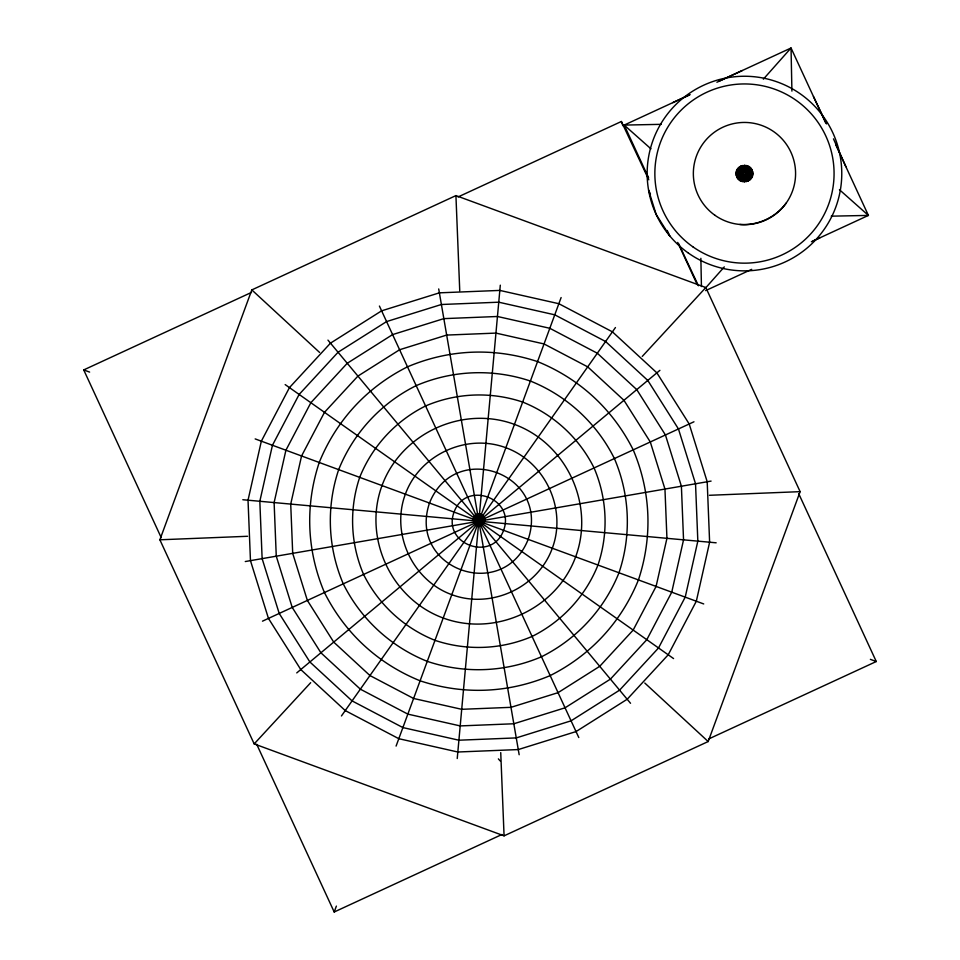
<?xml version="1.0" encoding="UTF-8"?>
<svg xmlns="http://www.w3.org/2000/svg" width="960" height="960" viewBox="0 0 960 960"><rect width="100%" height="100%" fill="white"/><g stroke="black" fill="none" stroke-linecap="round" stroke-linejoin="round"><path stroke-width="1.44" d="M744.324 181.872L744.432 175.524L746.16 174.564L746.376 173.076L752.532 171.54C755.52 181.8 738.6 186.036 736.404 175.572C733.416 165.312 750.324 161.076 752.532 171.54M746.748 165.564L744.816 172.332L744.6 165.24M478.896 525.288L479.22 520.08L480.384 525.144C473.28 527.064 470.592 515.364 477.816 513.984C484.92 512.076 487.608 523.764 480.384 525.144M479.124 518.952L479.724 519.588L479.076 520.176L478.488 519.54L479.304 513.852M457.236 758.532L478.56 524.124M479.496 513.9L500.304 285.18M648.78 179.796L621.384 121.488L621.984 123.564M738.216 173.448C738.048 165.42 751.152 165.636 750.72 173.652C750.888 181.692 737.784 181.476 738.216 173.448L736.152 173.412M738.6 173.46C738.444 165.924 750.732 166.128 750.324 173.652C750.492 181.188 738.192 180.984 738.6 173.46L743.196 173.532L743.352 174.168M738.984 171.984L738.936 174.936M747.948 171.624C749.232 186.9 731.292 168.36 746.508 170.148M740.58 173.496L740.724 172.488M741.108 173.496L741.588 171.828M743.196 173.532L744.492 172.284M744.444 174.828L745.692 173.244M747.528 174.432L747.252 172.008L751.728 169.512M746.328 170.46C732.492 168.828 748.788 185.676 747.624 171.804L747.924 172.692M748.2 174.624L748.356 173.616M476.94 518.904C475.824 522.972 482.976 522.288 481.104 518.508C479.364 515.22 474.804 519.42 477.948 521.412M474.252 516.528L478.656 519.288L473.388 519.36M482.136 514.716L479.388 519.12L484.572 521.244M480.924 520.128C481.488 515.34 474.276 519.108 478.5 521.532L479.592 521.688M481.188 520.2L480.264 517.716M742.176 181.548L742.752 179.568M742.86 179.196L743.448 175.248M477.42 525.036L478.944 520.068M479.256 519.06L480.78 514.092M646.728 173.832L648.396 178.524M845.88 166.668L833.472 138.864M159.876 539.796L251.82 289.908L455.928 195.6L705.816 287.544L800.124 491.652L708.18 741.54L504.072 835.848L254.184 743.904L159.876 539.796L247.572 536.28M501.96 834.48L334.2 912L336.372 906.096M396.084 746.088L477.816 523.956M480.852 515.7L561.12 297.54M747.348 175.284L747.696 174.48M747.528 175.392L747.888 174.54M477.132 518.964L478.08 517.632M481.08 520.164L480.588 521.16M740.196 180.684L742.86 176.232L743.592 176.628M745.116 172.464L745.008 171.66L743.508 171.828L742.56 174.036M744.372 179.256C749.976 179.604 752.34 171.324 747.396 168.66L745.812 171.3C743.352 169.68 740.436 173.352 742.584 175.38M747.684 168.192L748.74 166.428M476.064 524.412L478.824 520.008L473.532 520.848M341.46 715.944L476.292 524.796M482.208 516.408L615.444 327.54M741.132 171.552L744.528 169.668M747.192 175.188L745.248 176.664L743.592 176.616M747.792 175.548L744.396 177.444M481.788 524.616L479.556 519.84L483.948 522.6M480.72 520.572L478.092 521.172M763.344 79.188L791.04 48L825.636 122.856M705.516 288.048L724.308 266.892M254.184 743.904L310.68 682.692M642.264 356.412L705.816 287.544M786.24 203.016C775.62 217.56 757.788 225.792 739.836 224.46M739.524 176.64L747.708 168.72M738.492 179.34L741.024 176.892L742.008 177.66M741.864 176.064L742.464 176.892M747.912 170.22L750.444 167.772M741.216 178.392L749.4 170.472M474.912 523.464L478.716 519.924M479.496 519.204L483.288 515.664M296.748 672.912L475.452 524.016M483.336 517.452L659.904 370.332M742.128 171.144L742.836 170.616M746.808 175.968L745.284 176.82M480.504 521.076L479.568 521.58M737.196 177.588L742.74 174.516M746.184 172.596L747.012 172.92L746.712 174.9L743.748 176.076M474.048 522.252L478.632 519.816M484.152 516.888L479.1 519.564M672.768 102.648L689.088 95.076M718.992 81.192L742.296 70.524M813.036 241.008L819.84 237.852M161.244 537.684L83.724 369.924L251.496 292.404M458.052 196.956L621.384 121.488M623.628 125.352L690.144 94.62M716.892 82.26L791.04 48L791.916 91.116M705.624 290.628L751.68 269.352M811.392 241.752L868.404 215.412L835.692 144.636M262.488 621.168L476.172 522.432M484.152 518.748L693.972 421.788M708.516 739.044L876.276 661.524L798.756 493.764M478.14 517.74L479.184 517.38M736.404 175.572L743.232 173.868M479.616 519.444L484.68 518.28M245.28 561.54L474.492 521.952M484.608 520.2L711.084 481.092M743.652 170.292L745.392 170.328M709.464 495.288L800.124 491.652M648.6 177.876L624.204 125.088L661.368 124.332M831.24 216.168L868.404 215.412L839.436 189.696M745.728 173.58L750.324 173.652M750.72 173.652L752.784 173.688M479.628 519.588L484.824 519.768M242.808 499.728L474.444 520.8M484.668 521.736L716.16 542.808M744.528 169.992L746.304 170.496M479.172 517.5L480.204 517.812M736.476 171.276L743.244 173.208M745.68 173.904L752.46 175.836M473.628 517.884L478.596 519.408M813.48 96.564L826.524 123.912M678.696 243.792L698.448 285.756M83.724 369.924L89.628 372.096M870.372 659.352L876.276 661.524M255.168 438.912L473.328 519.18M482.952 522.72L703.716 603.948M747.396 168.66L743.076 168.024L740.496 169.452L739.572 170.616L743.376 172.908M747.168 169.056C725.172 168.012 754.236 191.088 748.236 169.908M746.1 170.82C743.832 169.332 740.58 171.72 741.372 174.324M743.544 176.784L742.044 175.896M737.34 169.284L739.104 170.34M745.548 174.204L751.596 177.828M285.168 384.588L474.036 517.824M482.424 523.74L673.572 658.572M747.708 170.412C744.336 166.596 737.844 171.42 740.52 175.752M741.216 176.7C744.588 180.504 751.08 175.692 748.416 171.36M740.364 177.528L741.528 178.452M624.204 125.088L650.94 148.824M251.82 289.908L319.596 352.452M644.784 683.028L708.18 741.54M746.484 169.908L748.176 171.66M744.528 171.804L745.44 172.608M738.684 167.58L743.616 172.68M745.308 174.432L750.252 179.532M742.704 173.556L743.484 174.504M740.76 175.452L742.452 177.204M475.2 515.376L478.74 519.18L476.424 514.512M479.46 519.948L483 523.752M498.372 758.868L500.136 760.896M327.96 340.128L475.08 516.696M481.644 524.58L630.54 703.284M740.424 166.284L741.432 168.096M741.624 168.432L743.844 172.452M745.08 174.66L748.5 180.828M677.712 242.412L697.212 284.604M650.448 194.148L648.588 190.116L656.136 214.368L669.708 235.836L667.224 230.46M379.416 306.06L475.752 514.548M480.672 525.192L578.796 737.544M256.68 744.228L334.2 912M622.392 124.572L622.872 125.7M747.408 171.924L747.828 173.616M741.36 174.336L741.672 175.104M741.204 174.372L741.528 175.188M742.452 165.492L744.156 172.32M744.768 174.78L745.884 179.244M745.98 179.616L746.484 181.62M477.816 513.984L478.98 519.048M438.708 288.948L477.576 513.984M479.328 524.088L519.168 754.752M500.736 752.616L504.072 835.848M455.928 195.6L459.744 290.724M700.872 258.312L701.436 286.56M736.704 171.336C733.476 181.2 749.76 185.856 752.232 175.776C755.46 165.912 739.176 161.256 736.704 171.336M737.376 171.528C734.436 180.54 749.292 184.776 751.548 175.584C754.5 166.572 739.632 162.324 737.376 171.528M473.82 517.944C471.48 524.652 482.556 528.048 484.392 521.184C486.72 514.476 475.644 511.08 473.82 517.944M474.372 518.112C472.272 524.124 482.208 527.172 483.84 521.016C485.94 515.004 476.004 511.956 474.372 518.112M475.236 518.376C480.108 536.136 489.228 506.412 475.236 518.376M476.364 518.724C479.82 531.288 486.264 510.264 476.364 518.724M477.48 519.072C479.328 525.624 482.688 514.668 477.48 519.072M477.708 519.132C479.292 524.784 482.196 515.34 477.708 519.132M477.96 519.216C479.256 523.848 481.632 516.108 477.96 519.216M478.224 519.3C479.22 522.84 481.032 516.924 478.224 519.3M261.336 441.18L248.028 500.196L250.464 560.652L268.452 618.408L300.78 669.552L345.24 710.58L398.808 738.696L457.824 752.004L518.28 749.568L576.036 731.58L627.18 699.252L668.208 654.792L696.324 601.224L709.62 542.208L707.196 481.752L689.208 423.996L656.88 372.852L612.42 331.836L558.852 303.708L499.836 290.412L439.38 292.836L381.624 310.824L330.48 343.152L289.452 387.612L261.336 441.18M272.448 445.272L259.824 501.276L262.128 558.636L279.204 613.44L309.876 661.968L352.068 700.896L402.9 727.584L458.904 740.208L516.264 737.904L571.068 720.828L619.596 690.156L658.524 647.964L685.212 597.132L697.836 541.128L695.532 483.768L678.456 428.964L647.784 380.436L605.592 341.508L554.76 314.82L498.756 302.196L441.396 304.5L386.592 321.576L338.064 352.248L299.136 394.44L272.448 445.272M285.912 450.228L274.116 502.572L276.264 556.188L292.224 607.428L320.904 652.788L360.336 689.172L407.844 714.12L460.2 725.916L513.816 723.768L565.056 707.808L610.416 679.128L646.8 639.696L671.748 592.188L683.544 539.832L681.396 486.216L665.436 434.976L636.756 389.616L597.324 353.232L549.804 328.284L497.46 316.488L443.844 318.636L392.604 334.596L347.244 363.276L310.86 402.708L285.912 450.228M301.56 455.988L290.724 504.084L292.704 553.356L307.368 600.432L333.72 642.108L369.948 675.552L413.604 698.472L461.712 709.308L510.984 707.328L558.06 692.664L599.736 666.312L633.168 630.084L656.088 586.428L666.936 538.32L664.956 489.048L650.292 441.972L623.94 400.296L587.712 366.864L544.044 343.944L495.948 333.096L446.676 335.076L399.6 349.74L357.924 376.092L324.492 412.32L301.56 455.988M319.224 462.48C304.944 505.632 306.756 550.668 324.444 592.536C344.856 633.144 377.988 663.72 420.108 680.808C463.26 695.088 508.296 693.276 550.164 675.588C590.772 655.176 621.348 622.044 638.436 579.924C652.716 536.772 650.904 491.736 633.216 449.868C612.804 409.26 579.672 378.684 537.552 361.596C494.4 347.316 449.364 349.128 407.496 366.828C366.888 387.228 336.312 420.36 319.224 462.48M338.676 469.632C326.136 507 327.768 547.596 343.26 583.848C360.828 619.128 390.684 646.68 427.26 661.356C464.628 673.896 505.224 672.264 541.464 656.772C576.756 639.204 604.308 609.348 618.984 572.772C631.524 535.404 629.892 494.808 614.4 458.568C596.832 423.276 566.976 395.724 530.4 381.048C493.032 368.508 452.436 370.14 416.184 385.632C380.904 403.2 353.352 433.056 338.676 469.632M359.688 477.372C349.032 509.136 350.412 543.648 363.588 574.452C378.516 604.452 403.896 627.876 434.988 640.344C466.764 651 501.264 649.62 532.08 636.444C562.08 621.516 585.504 596.136 597.972 565.044C608.628 533.268 607.248 498.768 594.072 467.952C579.144 437.952 553.764 414.528 522.66 402.06C490.896 391.404 456.384 392.784 425.58 405.96C395.58 420.888 372.156 446.268 359.688 477.372M382.008 485.58C362.748 537.708 391.032 598.908 443.208 618.024C495.336 637.284 556.536 609 575.652 556.824C594.912 504.696 566.628 443.496 514.452 424.38C462.324 405.12 401.124 433.404 382.008 485.58M405.36 494.172C390.648 533.4 412.38 580.452 451.8 594.672C491.028 609.384 538.08 587.652 552.3 548.232C567.012 509.004 545.268 461.952 505.86 447.732C466.632 433.02 419.58 454.764 405.36 494.172M429.48 503.04C407.412 568.416 502.62 603.444 528.18 539.364C550.248 473.988 455.04 438.96 429.48 503.04M454.068 512.088C441.912 544.128 492.096 562.584 503.592 530.316C515.748 498.288 465.564 479.82 454.068 512.088M688.38 253.068A97.296 97.296 0 0 0 841.368 182.376A97.296 97.296 0 0 0 703.656 85.224A97.296 97.296 0 0 0 688.38 253.068M692.82 246.78A89.604 89.604 0 0 0 833.7 181.68A89.604 89.604 0 0 0 706.884 92.208A89.604 89.604 0 0 0 692.82 246.78M714.996 215.328A51.12 51.12 0 0 0 795.372 178.188A51.12 51.12 0 0 0 723.024 127.152A51.12 51.12 0 0 0 714.996 215.328"/></g></svg>
